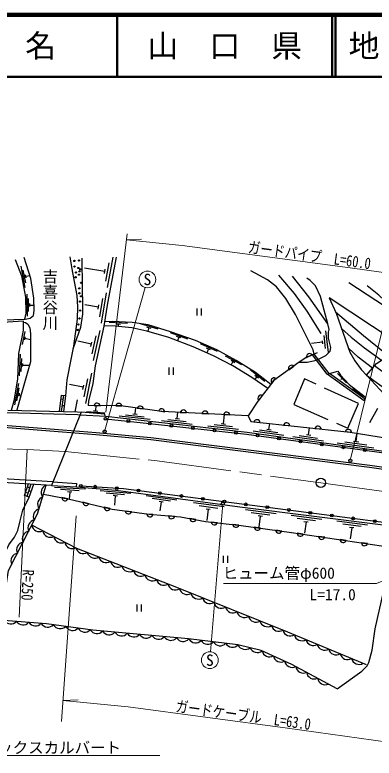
# Model space of a CAD drawing. Units: millimetres at full size, sheet at 1:1000; details may follow other scales. Extents: x 40000 to 680000, y 20000 to 380000.
# Drawn here: x 316467 to 374512, y 260007 to 380000 of the extents above; entities that cross this region are included whole.
import ezdxf
from ezdxf.enums import TextEntityAlignment as Align

# ---------------------------------------------------------------- set-up
doc = ezdxf.new("R2010")
doc.units = ezdxf.units.MM
doc.header["$LTSCALE"] = 1000
doc.linetypes.add('CHAIN', pattern=[18.5, 12, -1.5, 3.5, -1.5])
doc.linetypes.add('DASHED', pattern=[7.5, 6, -1.5])
for name, color, linetype, lineweight in [('M-BGD', 7, 'Continuous', 25), ('M-BMK', 2, 'CHAIN', 13), ('M-BMK-HTXT', 7, 'Continuous', 13), ('M-BMK-SRVR', 3, 'Continuous', 25), ('M-STR-HTXT', 7, 'Continuous', 13), ('M-STR-STR1', 1, 'Continuous', 25), ('M-STR-STRC', 7, 'Continuous', 25), ('M-TTL', 2, 'Continuous', 140), ('M-TTL-LINE', 7, 'Continuous', 50)]:
    doc.layers.add(name, color=color, linetype=linetype, lineweight=lineweight)
doc.layers.add('M-TTL-TXT', color=7, linetype='Continuous')
doc.styles.add('@ＭＳ ゴシック', font='')
doc.styles.add('ＭＳ ゴシック', font='')
doc.styles.get('@ＭＳ ゴシック').set_extended_font_data('@MS Gothic')
doc.styles.get('ＭＳ ゴシック').set_extended_font_data('MS Gothic')

msp = doc.modelspace()

# ---------------------------------------------------------------- linework, layer by layer
at = {"layer": 'M-BGD'}
for p, q in [((331450, 335967), (332351, 340885)), ((331187, 337032), (331728, 339982)), ((317431, 339438), (318090, 336001)), ((317769, 338791), (318164, 336728)), ((331015, 338588), (327701, 339122)), ((330952, 338244), (331078, 338932)), ((318127, 338039), (318219, 337558)), ((318173, 337799), (318916, 337941)), ((318380, 334883), (318438, 331384)), ((330466, 330205), (331273, 335139)), ((318602, 334187), (318636, 332087)), ((330183, 331264), (330668, 334225)), ((318825, 333386), (318833, 332896)), ((318829, 333141), (319562, 333153)), ((329981, 332817), (327761, 333181)), ((329925, 332472), (330038, 333163)), ((345874, 332621), (345874, 331447)), ((346574, 332621), (346574, 331447)), ((334682, 330157), (331687, 330325)), ((333522, 330012), (332823, 330051)), ((333173, 330031), (333154, 329689)), ((339628, 329238), (336756, 330105)), ((318054, 328868), (317641, 326809)), ((329180, 324185), (330259, 329068)), ((338466, 329369), (337796, 329571)), ((338131, 329470), (337964, 328915)), ((367120, 325500), (366695, 328974)), ((318101, 328038), (318005, 327557)), ((318053, 327798), (319009, 327606)), ((328956, 325259), (329604, 328188)), ((344423, 327664), (341588, 328645)), ((343267, 327842), (342606, 328071)), ((342936, 327956), (342733, 327369)), ((366678, 326151), (366423, 328236)), ((328840, 326821), (326643, 327306)), ((328765, 326479), (328916, 327163)), ((349194, 325648), (346455, 326873)), ((366193, 327150), (364406, 326931)), ((366223, 326907), (366163, 327393)), ((317335, 325234), (317188, 321737)), ((348058, 325926), (347419, 326212)), ((347739, 326069), (347459, 325442)), ((317516, 324526), (317427, 322428)), ((353118, 323484), (350485, 324922)), ((352008, 323851), (351394, 324186)), ((351701, 324019), (351418, 323502)), ((363592, 324698), (364499, 325096)), ((317692, 323713), (317671, 323223)), ((317681, 323468), (318730, 323423)), ((341334, 323044), (341334, 321870)), ((342034, 323044), (342034, 321870)), ((360713, 322708), (361517, 323288)), ((327916, 317245), (328902, 322147)), ((356851, 320831), (354481, 322670)), ((355537, 321584), (355199, 321148)), ((355814, 321370), (355261, 321799)), ((372884, 317690), (366936, 321993)), ((373060, 317933), (367303, 322097)), ((370056, 320569), (368599, 322082)), ((317042, 320465), (316425, 317020)), ((327672, 318314), (328264, 321255)), ((357979, 320553), (358580, 321341)), ((369327, 321326), (369111, 321117)), ((317125, 319739), (316755, 317672)), ((327527, 319874), (325321, 320317)), ((327457, 319530), (327596, 320217)), ((372760, 318397), (371096, 319678)), ((317190, 318910), (317103, 318428)), ((317147, 318669), (317448, 318615)), ((323660, 315977), (324010, 318609)), ((323929, 317996), (324278, 317950)), ((324010, 318609), (324713, 318548)), ((324015, 315967), (324361, 318578)), ((324370, 315958), (324710, 318516)), ((355858, 317769), (356458, 318557)), ((371928, 319038), (371787, 318854)), ((324147, 316959), (324497, 316912)), ((326213, 315908), (326607, 317874)), ((329257, 316917), (330248, 316905)), ((329544, 316075), (329613, 316913)), ((332757, 316876), (333748, 316864)), ((328032, 315988), (331022, 315743)), ((329195, 316104), (329893, 316046)), ((335543, 315614), (336238, 315537)), ((335891, 315575), (335998, 316543)), ((336233, 316512), (337216, 316381)), ((339703, 316050), (340685, 315919)), ((342702, 314818), (342817, 315851)), ((343195, 315832), (344184, 315782)), ((346690, 315656), (347680, 315606)), ((375041, 316474), (373748, 314120)), ((333340, 315255), (338309, 314703)), ((334367, 315443), (337348, 315111)), ((340151, 314498), (345121, 313945)), ((341178, 314686), (344160, 314354)), ((342354, 314857), (343050, 314779)), ((350171, 313987), (350336, 315478)), ((350186, 315480), (351175, 315431)), ((347620, 313667), (352589, 313115)), ((348647, 313855), (351628, 313523)), ((349823, 314026), (350519, 313949)), ((355082, 314293), (356068, 314188)), ((357513, 313075), (357645, 314021)), ((359873, 313785), (360858, 313681)), ((363919, 312180), (364081, 313339)), ((364943, 313248), (365928, 313143)), ((354954, 312826), (359906, 312135)), ((355986, 312985), (358957, 312570)), ((357167, 313123), (357860, 313026)), ((362392, 312090), (365363, 311675)), ((363573, 312228), (364266, 312131)), ((369877, 312725), (370863, 312620)), ((371599, 311107), (371787, 312456)), ((361360, 311931), (366312, 311240)), ((368544, 310928), (374487, 310098)), ((369774, 311059), (373340, 310561)), ((371183, 311165), (372015, 311049)), ((319072, 304245), (318408, 302268)), ((318508, 303798), (318877, 303665)), ((322390, 304042), (326430, 303796)), ((322615, 304600), (326465, 304365)), ((327869, 303407), (322878, 303712)), ((326430, 303796), (326465, 304365)), ((318572, 302757), (318211, 302907)), ((318725, 303212), (319118, 303073)), ((326852, 303169), (323858, 303351)), ((325686, 302939), (324988, 302982)), ((325337, 302961), (325268, 301831)), ((335229, 302739), (330248, 303167)), ((334207, 302525), (331218, 302782)), ((333036, 302325), (332338, 302385)), ((325026, 301878), (324053, 302067)), ((328435, 301085), (327471, 301313)), ((332687, 302355), (332559, 300860)), ((342661, 301653), (337707, 302330)), ((341629, 301491), (338657, 301898)), ((340449, 301350), (339756, 301445)), ((340102, 301397), (339899, 299911)), ((350274, 300552), (345320, 301229)), ((331841, 300281), (330877, 300509)), ((349234, 300331), (346262, 300737)), ((348046, 300130), (347353, 300225)), ((347699, 300177), (347456, 298394)), ((358679, 299470), (353718, 300092)), ((335302, 299766), (334320, 299902)), ((338772, 299319), (337785, 299401)), ((342260, 299030), (341273, 299112)), ((357642, 299237), (354665, 299610)), ((356456, 299023), (355762, 299110)), ((356109, 299066), (355885, 297280)), ((366082, 298541), (361120, 299163)), ((345718, 298509), (344743, 298683)), ((349182, 298017), (348197, 298128)), ((352660, 297623), (351675, 297734)), ((365045, 298308), (362068, 298682)), ((363859, 298094), (363164, 298181)), ((363511, 298138), (363287, 296352)), ((373451, 297617), (368490, 298239)), ((372414, 297384), (369438, 297757)), ((356127, 297151), (355146, 297287)), ((359594, 296669), (358613, 296805)), ((371229, 297170), (370534, 297257)), ((370881, 297213), (370657, 295427)), ((363058, 296170), (362078, 296315)), ((366521, 295658), (365541, 295803)), ((369983, 295146), (369003, 295291)), ((373445, 294633), (372465, 294778)), ((350133, 292685), (350133, 291511)), ((350833, 292685), (350833, 291511)), ((336151, 284833), (336151, 283660)), ((336851, 284833), (336851, 283660))]:
    msp.add_line(p, q, dxfattribs=at)
at = {"layer": 'M-BGD', "linetype": 'DASHED'}
for p, q in [((367246, 322081), (364842, 325247)), ((366936, 321993), (364560, 325123))]:
    msp.add_line(p, q, dxfattribs=at)
at = {"layer": 'M-BGD'}
for points in [[(314484, 330750), (318122, 330882), (318914, 331015), (319471, 331454), (319599, 332248), (319518, 334244), (319070, 337454), (317998, 340839)], [(324710, 318516), (324937, 321093), (325584, 324362), (325997, 326528), (326589, 330877), (326652, 332847), (326530, 334697), (326122, 336940), (325732, 339008), (325377, 340922)], [(332812, 340904), (331451, 333478), (330864, 329718), (329454, 323340), (329067, 320499), (328364, 317610), (328311, 316928)], [(316498, 340519), (317518, 337869), (318178, 334428), (318221, 331833), (318005, 330877)], [(325914, 326093), (327109, 329573), (327424, 331687), (327465, 333082), (327420, 335992), (327344, 340742)], [(364842, 325247), (364681, 325941), (361812, 331611), (360245, 334222), (358728, 336109), (357295, 337221), (354564, 338703)], [(359039, 337997), (361584, 335007), (363645, 332181), (365876, 328546)], [(367049, 330098), (363981, 334463), (361336, 337797)], [(362375, 323908), (363697, 323936), (365206, 324244), (366709, 325023), (367398, 325729), (367535, 326278), (367123, 327807), (367150, 328770), (367272, 329222), (367049, 330098), (365868, 334532), (365042, 336234), (364178, 337111), (363649, 337485)], [(412957, 308863), (408943, 310826), (407197, 311978), (405483, 313579), (403529, 314875), (399315, 317683), (382088, 329123), (370415, 336742)], [(378710, 331328), (377953, 332242), (375285, 334731), (373372, 336241)], [(404195, 309403), (404098, 310046), (402891, 310920), (398238, 313877), (384888, 322626), (367247, 334295), (368355, 331820), (370605, 325569), (371378, 324168), (372390, 322763), (373336, 321792), (376816, 318012), (378226, 316622), (379094, 316102), (380708, 315479), (382516, 314867), (382741, 316275), (382649, 317449), (382230, 318235), (381423, 318848)], [(377317, 324499), (372774, 328178), (368263, 332025)], [(315932, 316186), (316329, 317678), (316953, 321162), (317129, 325330), (317871, 329025), (317847, 330529), (314468, 330316)], [(317850, 330365), (318162, 330328), (318552, 330040), (318878, 329480), (319017, 328519), (318978, 323994), (317475, 318718), (316808, 316162)], [(357821, 320344), (355334, 322274), (352198, 324225), (349082, 325928), (345667, 327455), (341635, 328851), (338029, 329940), (335428, 330325), (332227, 330505), (330975, 330433)], [(357311, 319676), (354762, 321452), (351694, 323361), (348569, 324951), (345261, 326416), (341327, 327900), (337810, 328961), (335346, 329455), (332646, 329744), (330877, 329807)], [(369233, 329381), (370798, 327981), (372974, 326246), (375702, 324239)], [(365323, 325458), (363651, 324724), (362375, 323908), (358287, 320956), (355735, 317609), (354176, 315280)], [(374245, 322962), (371956, 324719), (370378, 326201)], [(373284, 321846), (374897, 323720), (375950, 324400), (376845, 324573), (377317, 324499), (377963, 324068), (379944, 322545), (381925, 320856), (382447, 320297), (382820, 319775), (383146, 318834), (383482, 318191), (384014, 317459), (384224, 316762), (384187, 315968), (383476, 314928), (383442, 314618), (386291, 313500), (390077, 311734), (392928, 310281), (394029, 309492), (396087, 307456)], [(373284, 321846), (380716, 316427), (381822, 317981), (374566, 323336)], [(366936, 321993), (368664, 322483), (369070, 321808), (370494, 320330), (373081, 318340), (372884, 317690)], [(354176, 315280), (340209, 315982), (333577, 316866), (328311, 316928)], [(331035, 315202), (331025, 315532), (327159, 315849)], [(326995, 315442), (331182, 315193), (354024, 312653), (390475, 307561), (390737, 309354)], [(331090, 314808), (338240, 314029), (353901, 312323), (373030, 309706), (390337, 307282)], [(354176, 315280), (354597, 314344), (370664, 312641), (379660, 311160), (381568, 310891), (384087, 310879)], [(391971, 304654), (373789, 307245), (338450, 311706), (329581, 312519), (324200, 312944), (315356, 313641), (310704, 313850), (300935, 313651), (292110, 313373), (286643, 312931), (276809, 311961)], [(391928, 304357), (373749, 306948), (338417, 311408), (329555, 312220), (324176, 312645), (315337, 313342), (310701, 313550), (300942, 313351), (292127, 313074), (286670, 312632), (276838, 311662)], [(315065, 278698), (311273, 278665), (309850, 278990), (309353, 279297), (308860, 279712), (308708, 280294), (308987, 281173), (311005, 284462), (312571, 287201), (313860, 289892), (314786, 292916), (315519, 294443), (316411, 295687), (316927, 296758), (317343, 298308), (317760, 300049), (318772, 302134), (319539, 304216)], [(368544, 271202), (361234, 275130), (356266, 277392), (352514, 278307), (344537, 279252), (329068, 280664), (321603, 281702), (314010, 282307), (314715, 285710), (315433, 290278), (320149, 299457), (321540, 304094)], [(318772, 302134), (318043, 302402), (318665, 304270)], [(326430, 303796), (332764, 303251), (338451, 302531), (352839, 300565), (375965, 297664), (388911, 296000)], [(327129, 303977), (334027, 303538), (388490, 296462)], [(321104, 302639), (325309, 301823), (332210, 300194), (338168, 299370), (343249, 298948), (347286, 298231), (353037, 297580), (361165, 296450), (375724, 294296), (377904, 293790)], [(373270, 275087), (360561, 280338), (342618, 287533), (326475, 293876), (319200, 297609)], [(368544, 271202), (372519, 274046), (373410, 274893), (373673, 275425), (374190, 277449), (374666, 280873), (376055, 287071)]]:
    msp.add_lwpolyline(points, dxfattribs=at)
at = {"layer": 'M-BGD', "linetype": 'DASHED'}
msp.add_lwpolyline([(370264, 313269), (371966, 317285), (363249, 321227), (361554, 317123)], close=True, dxfattribs=at)
at = {"layer": 'M-BGD'}
for centre, radius in [((326091, 340274), 100), ((326837, 340350), 100), ((326105, 339362), 100), ((326359, 338406), 100), ((326717, 339140), 100), ((326915, 338595), 100), ((327042, 338910), 100), ((326289, 337636), 100), ((326835, 338063), 100), ((327178, 336754), 100), ((326867, 335850), 100), ((326889, 335058), 100), ((327000, 333712), 100), ((327149, 334561), 100), ((327019, 332256), 100), ((326758, 330017), 100), ((326916, 330997), 100), ((326618, 329139), 100), ((331094, 314808), 225), ((334797, 314404), 225), ((338276, 314025), 225), ((341755, 313646), 225), ((345235, 313267), 225), ((348714, 312888), 225), ((352194, 312509), 225), ((355667, 312082), 225), ((359135, 311607), 225), ((362603, 311133), 225), ((366070, 310658), 225), ((369538, 310184), 225), ((373006, 309709), 225), ((327129, 303977), 225), ((329457, 303829), 225), ((332950, 303606), 225), ((336428, 303226), 225), ((339899, 302775), 225), ((343370, 302324), 225), ((346840, 301873), 225), ((350311, 301422), 225), ((353782, 300971), 225), ((357253, 300520), 225), ((360724, 300069), 225), ((364195, 299618), 225), ((367665, 299168), 225), ((371136, 298717), 225), ((374607, 298266), 225)]:
    msp.add_circle(centre, radius, dxfattribs=at)
for centre, radius, start, end in [((364085, 324808), 505, 34.88922, 192.54742), ((361172, 322919), 505, 46.99866, 204.65685), ((358357, 320887), 505, 63.85524, 221.51343), ((356236, 318104), 505, 63.85524, 221.51343), ((329751, 316813), 505, 10.49553, 168.15372), ((333251, 316772), 505, 10.49553, 168.15372), ((336712, 316350), 505, 3.58331, 161.2415), ((340181, 315888), 505, 3.58331, 161.2415), ((343684, 315710), 505, 8.28947, 165.94766), ((347180, 315534), 505, 8.28947, 165.94766), ((350676, 315358), 505, 8.28947, 165.94766), ((355565, 314143), 505, 5.12101, 162.7792), ((360355, 313636), 505, 5.12101, 162.7792), ((365425, 313098), 505, 5.12101, 162.7792), ((370360, 312575), 505, 5.12101, 162.7792), ((321971, 302921), 1250, 110.16855, 216.42875), ((321397, 301005), 1250, 110.16855, 216.42875), ((324558, 302068), 505, 180.19488, 337.85308), ((327975, 301294), 505, 177.89263, 335.55082), ((320698, 299058), 1250, 104.08543, 210.34563), ((331382, 300490), 505, 177.89263, 335.55082), ((334824, 299931), 505, 183.28909, 340.94728), ((338287, 299458), 505, 186.4251, 344.08329), ((341775, 299168), 505, 186.4251, 344.08329), ((319830, 297194), 1250, 99.67659, 205.93679), ((320432, 297820), 1250, 189.70894, 295.96914), ((345248, 298692), 505, 181.1039, 338.76209), ((348700, 298169), 505, 184.71339, 342.37158), ((352178, 297776), 505, 184.71339, 342.37158), ((318916, 295415), 1250, 99.67659, 205.93679), ((322211, 296907), 1250, 189.70894, 295.96914), ((355650, 297316), 505, 183.25705, 340.91524), ((359117, 296834), 505, 183.25705, 340.91524), ((323991, 295994), 1250, 189.70894, 295.96914), ((362583, 296339), 505, 182.75438, 340.41257), ((366045, 295827), 505, 182.75438, 340.41257), ((369507, 295315), 505, 182.75438, 340.41257), ((318002, 293636), 1250, 99.67659, 205.93679), ((325770, 295081), 1250, 189.70894, 295.96914), ((372970, 294803), 505, 182.75438, 340.41257), ((317088, 291857), 1250, 99.67659, 205.93679), ((327525, 294279), 1250, 194.91375, 301.17395), ((329377, 293542), 1250, 195.41709, 301.6773), ((331238, 292810), 1250, 195.41709, 301.6773), ((333100, 292079), 1250, 195.41709, 301.6773), ((334961, 291348), 1250, 195.41709, 301.6773), ((336822, 290616), 1250, 195.41709, 301.6773), ((338684, 289885), 1250, 195.41709, 301.6773), ((340545, 289153), 1250, 195.41709, 301.6773), ((342407, 288420), 1250, 195.32192, 301.58212), ((344269, 287679), 1250, 195.01873, 301.27894), ((346126, 286934), 1250, 195.01873, 301.27894), ((347982, 286190), 1250, 195.01873, 301.27894), ((349838, 285446), 1250, 195.01873, 301.27894), ((351694, 284701), 1250, 195.01873, 301.27894), ((353551, 283957), 1250, 195.01873, 301.27894), ((315804, 282916), 1250, 212.3153, 318.57551), ((317797, 282758), 1250, 212.3153, 318.57551), ((355407, 283212), 1250, 195.01873, 301.27894), ((357263, 282468), 1250, 195.01873, 301.27894), ((319791, 282599), 1250, 212.3153, 318.57551), ((321805, 282405), 1250, 210.42678, 316.68699), ((323809, 282153), 1250, 208.95208, 315.21229), ((325790, 281877), 1250, 208.95208, 315.21229), ((327770, 281602), 1250, 208.95208, 315.21229), ((359120, 281724), 1250, 195.01873, 301.27894), ((329728, 281367), 1250, 211.09567, 317.35588), ((331711, 281176), 1250, 211.6557, 317.9159), ((333703, 280994), 1250, 211.6557, 317.9159), ((335695, 280812), 1250, 211.6557, 317.9159), ((337686, 280631), 1250, 211.6557, 317.9159), ((339678, 280449), 1250, 211.6557, 317.9159), ((341670, 280267), 1250, 211.6557, 317.9159), ((360978, 280972), 1250, 194.67693, 300.93713), ((362831, 280211), 1250, 194.42267, 300.68287), ((343662, 280085), 1250, 211.61537, 317.87558), ((345670, 279873), 1250, 210.11272, 316.37293), ((347656, 279638), 1250, 210.11272, 316.37293), ((349643, 279403), 1250, 210.11272, 316.37293), ((351629, 279166), 1250, 210.04558, 316.30579), ((364680, 279447), 1250, 194.42267, 300.68287), ((353682, 278794), 1250, 203.15491, 309.41511), ((355629, 278303), 1250, 202.34506, 308.60527), ((357630, 277595), 1250, 192.39867, 298.65887), ((366528, 278684), 1250, 194.42267, 300.68287), ((368377, 277920), 1250, 194.42267, 300.68287), ((359450, 276766), 1250, 192.39867, 298.65887), ((370225, 277156), 1250, 194.42267, 300.68287), ((372073, 276393), 1250, 194.42267, 300.68287), ((361276, 275910), 1250, 191.07654, 297.33674), ((363086, 274987), 1250, 188.61402, 294.87423), ((364847, 274040), 1250, 188.61402, 294.87423), ((366609, 273093), 1250, 188.61402, 294.87423)]:
    msp.add_arc(centre, radius, start, end, dxfattribs=at)
at = {"layer": 'M-BMK'}
msp.add_lwpolyline([(312611, 309991), (318458, 309819), (324592, 309494), (339441, 308002), (365902, 304465), (464886, 290795), (476773, 288865), (488894, 286457), (497009, 284636), (503692, 282898), (511689, 280326), (518651, 277701), (528872, 273334), (537271, 269028), (543765, 265383), (549322, 261936), (554919, 258104), (557880, 256163)], dxfattribs=at)
at = {"layer": 'M-BMK-SRVR'}
msp.add_circle((365902, 304465), 750, dxfattribs=at)
at = {"layer": 'M-STR-HTXT'}
for p, q in [((331152, 315850), (334608, 344627)), ((334493, 343675), (336946, 343772)), ((330967, 312743), (337517, 335982)), ((370661, 308032), (375897, 329471)), ((318458, 309819), (317152, 282782)), ((350067, 301075), (348080, 277164)), ((324001, 265928), (326361, 299103)), ((324243, 269328), (326696, 269425))]:
    msp.add_line(p, q, dxfattribs=at)
for points in [[(334493, 343675), (343511, 342769), (370614, 339147), (393340, 336008)], [(299595, 300606), (310579, 260371), (311288, 260415), (339890, 260415)], [(391474, 295074), (374908, 288222), (350166, 288222)], [(324243, 269328), (334790, 268268), (360517, 264830), (383676, 261631)]]:
    msp.add_lwpolyline(points, dxfattribs=at)
for centre in [(337883, 337282), (347968, 275819)]:
    msp.add_circle(centre, 1350, dxfattribs=at)
at = {"layer": 'M-STR-STR1'}
for p, q in [((327159, 315849), (322390, 304042)), ((322615, 304600), (310566, 305335)), ((322390, 304042), (310321, 304779))]:
    msp.add_line(p, q, dxfattribs=at)
for points in [[(315157, 315786), (326561, 315478), (326995, 315442)], [(315340, 316201), (326585, 315898), (327159, 315849)]]:
    msp.add_lwpolyline(points, dxfattribs=at)
at = {"layer": 'M-STR-STRC'}
for centre in [(330967, 312743), (370661, 308032), (350067, 301075)]:
    msp.add_circle(centre, 250, dxfattribs=at)
at = {"layer": 'M-TTL'}
msp.add_line((680000, 380000), (40000, 380000), dxfattribs=at)
at = {"layer": 'M-TTL-LINE'}
for p, q in [((333000, 380000), (333000, 370000)), ((367750, 380000), (367750, 370000)), ((368250, 380000), (368250, 370000)), ((40000, 370000), (680000, 370000))]:
    msp.add_line(p, q, dxfattribs=at)

# ---------------------------------------------------------------- texts
at = {"layer": 'M-BMK-HTXT', "style": '@ＭＳ ゴシック'}
msp.add_text('吉喜谷川', height=1833, rotation=270, dxfattribs=at).set_placement((322157, 339041), align=Align.MIDDLE_LEFT)
at = {"layer": 'M-STR-HTXT', "style": 'ＭＳ ゴシック', "width": 0.8}
for s, rotation, p in [('ガードパイプ\u3000L=60.0', 352.223, (363860, 339734)), ('R=250', 267.236, (317093, 288020)), ('ガードケーブル\u3000L=63.0', 352.234, (353182, 265494))]:
    msp.add_text(s, height=1833, rotation=rotation, dxfattribs=at).set_placement(p, align=Align.BOTTOM_CENTER)
at = {"layer": 'M-STR-HTXT', "style": 'ＭＳ ゴシック'}
for p in [(337883, 337282), (347968, 275819)]:
    msp.add_text('S', height=1833, dxfattribs=at).set_placement(p, align=Align.MIDDLE_CENTER)
for s, p in [('ヒューム管φ600', (368171, 288414)), ('L=17.0', (371546, 284938))]:
    msp.add_text(s, height=1833, dxfattribs=at).set_placement(p, align=Align.BOTTOM_RIGHT)
msp.add_text('ボックスカルバート', height=1833, dxfattribs=at).set_placement((311120, 261694), align=Align.MIDDLE_LEFT)
at = {"layer": 'M-TTL-TXT', "style": 'ＭＳ ゴシック'}
for s, p in [('県\u3000名', (315625, 375000)), ('山\u3000口\u3000県', (350375, 375000))]:
    msp.add_text(s, height=3666, dxfattribs=at).set_placement(p, align=Align.MIDDLE_CENTER)
msp.add_text('地 名', height=3666, dxfattribs=at).set_placement((370380, 375000), align=Align.MIDDLE_LEFT)

doc.saveas('drawing.dxf')
